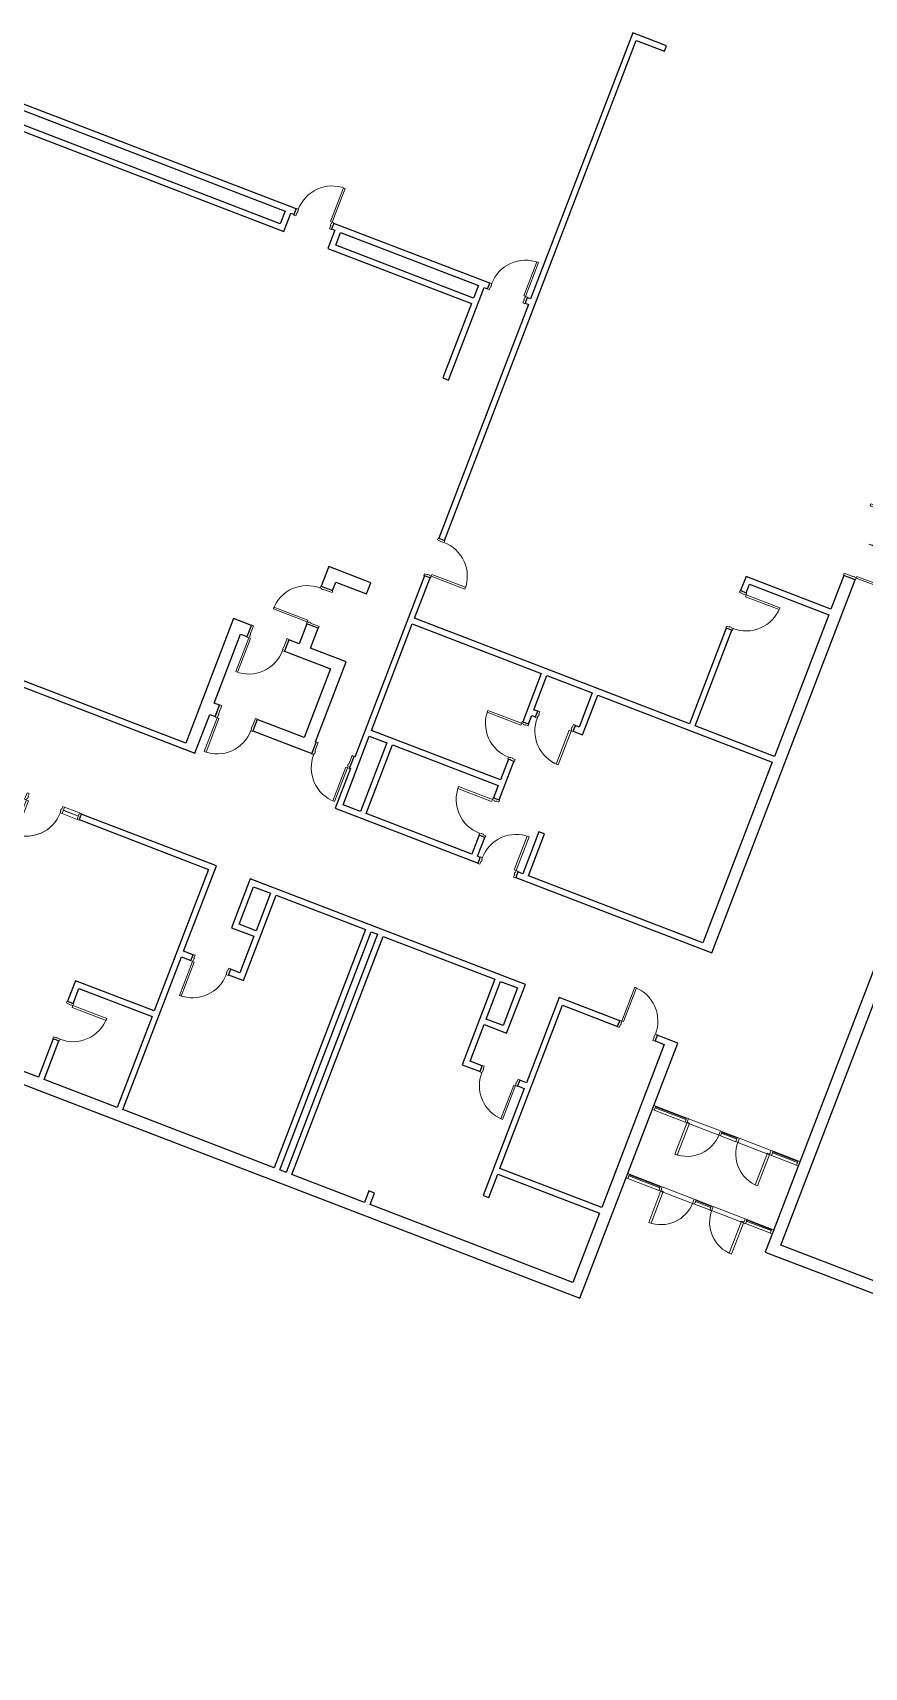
# Model space of a CAD drawing. Header units: inches. Extents: x -907 to 2508, y -1874 to 762.
# Drawn here: x 109 to 937, y -1874 to -247 of the extents above; entities that cross this region are included whole.
import ezdxf

# ---------------------------------------------------------------- set-up
doc = ezdxf.new("R2010")
doc.units = ezdxf.units.IN
doc.header["$MEASUREMENT"] = 0
for name, color, linetype, lineweight in [('A-DOOR', 31, 'Continuous', 9), ('A-DOOR-FRAM', 31, 'Continuous', 15), ('A-GLAZ-CURT', 52, 'Continuous', 9), ('A-GLAZ-CWMG', 51, 'Continuous', 9), ('A-WALL', 113, 'Continuous', 9)]:
    doc.layers.add(name, color=color, linetype=linetype, lineweight=lineweight)

# ---------------------------------------------------------------- blocks, each defined once
blk = doc.blocks.new('Door-Single-Sidelite_CE_ - WD Door-2_ HM Frame-Sidelite-5252144-LEVEL 1 Map Export')
at = {"layer": 'A-DOOR'}
for p, q in [((18, 39.5), (16, 39.5)), ((16, 39.5), (16, 3.5)), ((18, 3.5), (18, 39.5)), ((16, 3.5), (18, 3.5))]:
    blk.add_line(p, q, dxfattribs=at)
at = {"layer": 'A-DOOR', "lineweight": 15}
for p, q in [((-20, 0.125), (-36, 0.125)), ((-36, 0.125), (-36, -0.125)), ((-20, -0.125), (-20, 0.125)), ((-36, -0.125), (-20, -0.125))]:
    blk.add_line(p, q, dxfattribs=at)
at = {"layer": 'A-DOOR'}
for start, end in [(93.203874, 180.5), (90, 179.5)]:
    blk.add_arc((18, 3.5), 36, start, end, dxfattribs=at)
at = {"layer": 'A-DOOR-FRAM'}
for p, q in [((-36, 3.5), (-38, 3.5)), ((-38, 3.5), (-38, -3.5)), ((-36, -3.5), (-36, 3.5)), ((-18, 3.5), (-20, 3.5)), ((-20, 3.5), (-20, -3.5)), ((-18, 1.5), (-18, 3.5)), ((-17.5, 1.5), (-18, 1.5)), ((-17.5, -0.5), (-17.5, 1.5)), ((18, 1.5), (17.5, 1.5)), ((17.5, 1.5), (17.5, -0.5)), ((20, 3.5), (18, 3.5)), ((18, 3.5), (18, 1.5)), ((20, -3.5), (20, 3.5)), ((-38, -3.5), (-36, -3.5)), ((-20, -3.5), (-18, -3.5)), ((-18, -3.5), (-18, -0.5)), ((-18, -0.5), (-17.5, -0.5)), ((17.5, -0.5), (18, -0.5)), ((18, -0.5), (18, -3.5)), ((18, -3.5), (20, -3.5))]:
    blk.add_line(p, q, dxfattribs=at)
at = {"layer": 'A-DOOR-FRAM', "lineweight": 9}
for p, q in [((-36, 3.5), (-20, 3.5)), ((-20, -3.5), (-36, -3.5))]:
    blk.add_line(p, q, dxfattribs=at)
blk = doc.blocks.new('Door-Single_CE_ - HM Door-2_ HM Frame-5252126-LEVEL 1 Map Export')
at = {"layer": 'A-DOOR'}
for p, q in [((16.25, -39.5), (16.25, -3.5)), ((16.25, -3.5), (18, -3.5)), ((18, -3.5), (18, -39.5)), ((18, -39.5), (16.25, -39.5))]:
    blk.add_line(p, q, dxfattribs=at)
at = {"layer": 'A-DOOR', "lineweight": 15}
for p, q in [((16.25, -39.5), (16.25, -3.5)), ((18, -3.5), (16.25, -3.5)), ((18, -3.5), (18, -39.5)), ((18, -39.5), (16.25, -39.5))]:
    blk.add_line(p, q, dxfattribs=at)
at = {"layer": 'A-DOOR'}
blk.add_arc((18, -3.5), 36, 179.5, 270, dxfattribs=at)
blk.add_arc((18, -3.5), 36, 179.5, 270, dxfattribs=at)
blk.add_arc((18, -3.5), 36, 179.5, 270, dxfattribs=at)
blk.add_arc((18, -3.5), 36, 179.5, 270, dxfattribs=at)
at = {"layer": 'A-DOOR-FRAM'}
for p, q in [((-20, 3.5), (-18, 3.5)), ((-20, -3.5), (-20, 3.5)), ((-18, 3.5), (-18, 0.25)), ((-18, 0.25), (-17.5, 0.25)), ((-17.5, 0.25), (-17.5, -1.75)), ((17.5, 0.25), (18, 0.25)), ((17.5, -1.75), (17.5, 0.25)), ((18, 3.5), (20, 3.5)), ((18, 0.25), (18, 3.5)), ((20, 3.5), (20, -3.5)), ((-18, -3.5), (-20, -3.5)), ((-18, -1.75), (-18, -3.5)), ((-17.5, -1.75), (-18, -1.75)), ((18, -1.75), (17.5, -1.75)), ((18, -3.5), (18, -1.75)), ((20, -3.5), (18, -3.5))]:
    blk.add_line(p, q, dxfattribs=at)
blk = doc.blocks.new('System Panel - zGlazed-5162074-LEVEL 1 Map Export')
at = {"layer": 'A-GLAZ-CURT'}
for p, q in [((16.5, 1.5), (-16.5, 1.5)), ((-16.5, 1.5), (-16.5, 0.5)), ((-16.5, 0.5), (16.5, 0.5)), ((16.5, 0.5), (16.5, 1.5))]:
    blk.add_line(p, q, dxfattribs=at)
blk = doc.blocks.new('Rectangular Mullion - 4 1_2_ x 2_ Rectangular_CE_-5162072-LEVEL 1 Map Export')
at = {"layer": 'A-GLAZ-CWMG'}
for p, q in [((732, -1399.1), (701.2, -1387.2)), ((733.6, -1394.9), (702.8, -1383))]:
    blk.add_line(p, q, dxfattribs=at)
blk = doc.blocks.new('Rectangular Mullion - 4 1_2_ x 2_ Rectangular_CE_-5161800-LEVEL 1 Map Export')
at = {"layer": 'A-GLAZ-CWMG', "lineweight": 15}
for p, q in [((-2, 2.25), (0, 2.25)), ((-2, -2.25), (-2, 2.25)), ((0, 2.25), (0, -2.25)), ((0, -2.25), (-2, -2.25))]:
    blk.add_line(p, q, dxfattribs=at)
blk = doc.blocks.new('Rectangular Mullion - 4 1_2_ x 2_ Rectangular_CE_-5161801-LEVEL 1 Map Export')
at = {"layer": 'A-GLAZ-CWMG', "lineweight": 15}
for p, q in [((0, 2.25), (-2, 2.25)), ((-2, 2.25), (-2, -2.25)), ((0, -2.25), (0, 2.25)), ((-2, -2.25), (0, -2.25))]:
    blk.add_line(p, q, dxfattribs=at)
blk = doc.blocks.new('CW-Single_CE_ - Medium Style-5162126-LEVEL 1 Map Export')
at = {"layer": 'A-DOOR', "lineweight": 15}
for p, q in [((-17, -1.5), (-14.5, -1.5)), ((-17, -35.5), (-17, -1.5)), ((-14.5, -1.5), (-14.5, -35.5)), ((-14.5, -35.5), (-17, -35.5))]:
    blk.add_line(p, q, dxfattribs=at)
at = {"layer": 'A-DOOR'}
blk.add_arc((-17, -1.5), 34, 270, 0, dxfattribs=at)
blk = doc.blocks.new('Rectangular Mullion - 4 1_2_ x 2_ Rectangular_CE_-5161926-LEVEL 1 Map Export')
at = {"layer": 'A-GLAZ-CWMG'}
for p, q in [((767.2, -1407.8), (735.4, -1395.6)), ((765.6, -1412), (733.8, -1399.8))]:
    blk.add_line(p, q, dxfattribs=at)
blk = doc.blocks.new('Rectangular Mullion - 4 1_2_ x 2_ Rectangular_CE_-5161853-LEVEL 1 Map Export')
at = {"layer": 'A-GLAZ-CWMG', "lineweight": 15}
for p, q in [((-1, 2.25), (1, 2.25)), ((-1, -2.25), (-1, 2.25)), ((1, 2.25), (1, -2.25)), ((1, -2.25), (-1, -2.25))]:
    blk.add_line(p, q, dxfattribs=at)
blk = doc.blocks.new('System Panel - zGlazed-5162118-LEVEL 1 Map Export')
at = {"layer": 'A-GLAZ-CURT'}
for p, q in [((8.125, 1.5), (-8.125, 1.5)), ((-8.125, 1.5), (-8.125, 0.5)), ((-8.125, 0.5), (8.125, 0.5)), ((8.125, 0.5), (8.125, 1.5))]:
    blk.add_line(p, q, dxfattribs=at)
blk = doc.blocks.new('Rectangular Mullion - 4 1_2_ x 2_ Rectangular_CE_-5162116-LEVEL 1 Map Export')
at = {"layer": 'A-GLAZ-CWMG'}
for p, q in [((782.6, -1418.5), (767.4, -1412.7)), ((784.2, -1414.3), (769.1, -1408.5))]:
    blk.add_line(p, q, dxfattribs=at)
blk = doc.blocks.new('CW-Single_CE_ - Medium Style-5162120-LEVEL 1 Map Export')
at = {"layer": 'A-DOOR', "lineweight": 15}
for p, q in [((-17, 35.5), (-17, 1.5)), ((-14.5, 35.5), (-17, 35.5)), ((-14.5, 1.5), (-14.5, 35.5)), ((-17, 1.5), (-14.5, 1.5))]:
    blk.add_line(p, q, dxfattribs=at)
at = {"layer": 'A-DOOR'}
blk.add_arc((-17, 1.5), 34, 360, 90, dxfattribs=at)
blk = doc.blocks.new('System Panel - zGlazed-5255818-LEVEL 1 Map Export')
at = {"layer": 'A-GLAZ-CURT'}
for p, q in [((13.3, 1.5), (-13.3, 1.5)), ((-13.3, 1.5), (-13.3, 0.5)), ((-13.3, 0.5), (13.3, 0.5)), ((13.3, 0.5), (13.3, 1.5))]:
    blk.add_line(p, q, dxfattribs=at)
blk = doc.blocks.new('Rectangular Mullion - 4 1_2_ x 2_ Rectangular_CE_-5255817-LEVEL 1 Map Export')
at = {"layer": 'A-GLAZ-CWMG'}
for p, q in [((844.6, -1437.5), (819.7, -1427.9)), ((843, -1441.7), (818.1, -1432.1))]:
    blk.add_line(p, q, dxfattribs=at)
blk = doc.blocks.new('Door-Single_CE_ - HM Door-2_ HM Frame-5252123-LEVEL 1 Map Export')
at = {"layer": 'A-DOOR'}
for p, q in [((18, 39.5), (16.25, 39.5)), ((16.25, 39.5), (16.25, 3.5)), ((18, 3.5), (18, 39.5)), ((16.25, 3.5), (18, 3.5))]:
    blk.add_line(p, q, dxfattribs=at)
at = {"layer": 'A-DOOR', "lineweight": 15}
for p, q in [((18, 39.5), (16.25, 39.5)), ((16.25, 39.5), (16.25, 3.5)), ((18, 3.5), (18, 39.5)), ((18, 3.5), (16.25, 3.5))]:
    blk.add_line(p, q, dxfattribs=at)
at = {"layer": 'A-DOOR'}
blk.add_arc((18, 3.5), 36, 90, 180.5, dxfattribs=at)
blk.add_arc((18, 3.5), 36, 90, 180.5, dxfattribs=at)
blk.add_arc((18, 3.5), 36, 90, 180.5, dxfattribs=at)
blk.add_arc((18, 3.5), 36, 90, 180.5, dxfattribs=at)
at = {"layer": 'A-DOOR-FRAM'}
for p, q in [((-18, 3.5), (-20, 3.5)), ((-20, 3.5), (-20, -3.5)), ((-18, 1.75), (-18, 3.5)), ((-17.5, 1.75), (-18, 1.75)), ((-17.5, -0.25), (-17.5, 1.75)), ((18, 1.75), (17.5, 1.75)), ((17.5, 1.75), (17.5, -0.25)), ((20, 3.5), (18, 3.5)), ((18, 3.5), (18, 1.75)), ((20, -3.5), (20, 3.5)), ((-20, -3.5), (-18, -3.5)), ((-18, -3.5), (-18, -0.25)), ((-18, -0.25), (-17.5, -0.25)), ((17.5, -0.25), (18, -0.25)), ((18, -0.25), (18, -3.5)), ((18, -3.5), (20, -3.5))]:
    blk.add_line(p, q, dxfattribs=at)
blk = doc.blocks.new('Door-Single_CE_ - HM Door-2_ HM Frame-5252122-LEVEL 1 Map Export')
at = {"layer": 'A-DOOR'}
for p, q in [((16.25, -42.5), (16.25, -6.5)), ((16.25, -6.5), (18, -6.5)), ((18, -6.5), (18, -42.5)), ((18, -42.5), (16.25, -42.5))]:
    blk.add_line(p, q, dxfattribs=at)
at = {"layer": 'A-DOOR', "lineweight": 15}
for p, q in [((16.25, -42.5), (16.25, -6.5)), ((18, -6.5), (16.25, -6.5)), ((18, -6.5), (18, -42.5)), ((18, -42.5), (16.25, -42.5))]:
    blk.add_line(p, q, dxfattribs=at)
at = {"layer": 'A-DOOR'}
blk.add_arc((18, -6.5), 36, 179.5, 270, dxfattribs=at)
blk.add_arc((18, -6.5), 36, 179.5, 270, dxfattribs=at)
blk.add_arc((18, -6.5), 36, 179.5, 270, dxfattribs=at)
blk.add_arc((18, -6.5), 36, 179.5, 270, dxfattribs=at)
at = {"layer": 'A-DOOR-FRAM'}
for p, q in [((-20, 6.5), (-18, 6.5)), ((-20, -6.5), (-20, 6.5)), ((-18, 6.5), (-18, -2.75)), ((18, 6.5), (20, 6.5)), ((18, -2.75), (18, 6.5)), ((20, 6.5), (20, -6.5)), ((-18, -6.5), (-20, -6.5)), ((-18, -2.75), (-17.5, -2.75)), ((-18, -4.75), (-18, -6.5)), ((-17.5, -4.75), (-18, -4.75)), ((-17.5, -2.75), (-17.5, -4.75)), ((17.5, -2.75), (18, -2.75)), ((17.5, -4.75), (17.5, -2.75)), ((18, -4.75), (17.5, -4.75)), ((18, -6.5), (18, -4.75)), ((20, -6.5), (18, -6.5))]:
    blk.add_line(p, q, dxfattribs=at)
blk = doc.blocks.new('Door-Single_CE_ - HM Door-2_ HM Frame-5252121-LEVEL 1 Map Export')
at = {"layer": 'A-DOOR'}
for p, q in [((18, 42.5), (16.25, 42.5)), ((16.25, 42.5), (16.25, 6.5)), ((18, 6.5), (18, 42.5)), ((16.25, 6.5), (18, 6.5))]:
    blk.add_line(p, q, dxfattribs=at)
at = {"layer": 'A-DOOR', "lineweight": 15}
for p, q in [((18, 42.5), (16.25, 42.5)), ((16.25, 42.5), (16.25, 6.5)), ((18, 6.5), (18, 42.5)), ((18, 6.5), (16.25, 6.5))]:
    blk.add_line(p, q, dxfattribs=at)
at = {"layer": 'A-DOOR'}
blk.add_arc((18, 6.5), 36, 90, 180.5, dxfattribs=at)
blk.add_arc((18, 6.5), 36, 90, 180.5, dxfattribs=at)
blk.add_arc((18, 6.5), 36, 90, 180.5, dxfattribs=at)
blk.add_arc((18, 6.5), 36, 90, 180.5, dxfattribs=at)
at = {"layer": 'A-DOOR-FRAM'}
for p, q in [((-18, 6.5), (-20, 6.5)), ((-20, 6.5), (-20, -6.5)), ((-18, 4.75), (-18, 6.5)), ((-17.5, 4.75), (-18, 4.75)), ((-18, -6.5), (-18, 2.75)), ((-18, 2.75), (-17.5, 2.75)), ((-17.5, 2.75), (-17.5, 4.75)), ((18, 4.75), (17.5, 4.75)), ((17.5, 4.75), (17.5, 2.75)), ((17.5, 2.75), (18, 2.75)), ((20, 6.5), (18, 6.5)), ((18, 6.5), (18, 4.75)), ((18, 2.75), (18, -6.5)), ((20, -6.5), (20, 6.5)), ((-20, -6.5), (-18, -6.5)), ((18, -6.5), (20, -6.5))]:
    blk.add_line(p, q, dxfattribs=at)
blk = doc.blocks.new('Door-Single_CE_ - WD Door-2_ WD Frame-5252169-LEVEL 1 Map Export')
at = {"layer": 'A-DOOR'}
for p, q in [((18, 42.5), (16, 42.5)), ((16, 42.5), (16, 6.5)), ((18, 6.5), (18, 42.5)), ((16, 6.5), (18, 6.5))]:
    blk.add_line(p, q, dxfattribs=at)
at = {"layer": 'A-DOOR', "lineweight": 15}
for p, q in [((18, 42.5), (16, 42.5)), ((16, 42.5), (16, 6.5)), ((18, 6.5), (18, 42.5)), ((18, 6.5), (16, 6.5))]:
    blk.add_line(p, q, dxfattribs=at)
at = {"layer": 'A-DOOR'}
blk.add_arc((18, 6.5), 36, 90, 180.5, dxfattribs=at)
blk.add_arc((18, 6.5), 36, 90, 180.5, dxfattribs=at)
blk.add_arc((18, 6.5), 36, 90, 180.5, dxfattribs=at)
blk.add_arc((18, 6.5), 36, 90, 180.5, dxfattribs=at)
at = {"layer": 'A-DOOR-FRAM'}
for p, q in [((-18, 6.5), (-20, 6.5)), ((-20, 6.5), (-20, -6.5)), ((-18, 4.5), (-18, 6.5)), ((-17.5, 4.5), (-18, 4.5)), ((-18, -6.5), (-18, 2.5)), ((-18, 2.5), (-17.5, 2.5)), ((-17.5, 2.5), (-17.5, 4.5)), ((18, 4.5), (17.5, 4.5)), ((17.5, 4.5), (17.5, 2.5)), ((17.5, 2.5), (18, 2.5)), ((20, 6.5), (18, 6.5)), ((18, 6.5), (18, 4.5)), ((18, 2.5), (18, -6.5)), ((20, -6.5), (20, 6.5)), ((-20, -6.5), (-18, -6.5)), ((18, -6.5), (20, -6.5))]:
    blk.add_line(p, q, dxfattribs=at)
blk = doc.blocks.new('Door-Single_CE_ - WD Door-2_ WD Frame-5252168-LEVEL 1 Map Export')
at = {"layer": 'A-DOOR'}
for p, q in [((18, 39.5), (16, 39.5)), ((16, 39.5), (16, 3.5)), ((18, 3.5), (18, 39.5)), ((16, 3.5), (18, 3.5))]:
    blk.add_line(p, q, dxfattribs=at)
at = {"layer": 'A-DOOR', "lineweight": 15}
for p, q in [((18, 39.5), (16, 39.5)), ((16, 39.5), (16, 3.5)), ((18, 3.5), (18, 39.5)), ((18, 3.5), (16, 3.5))]:
    blk.add_line(p, q, dxfattribs=at)
at = {"layer": 'A-DOOR'}
blk.add_arc((18, 3.5), 36, 90, 180.5, dxfattribs=at)
blk.add_arc((18, 3.5), 36, 90, 180.5, dxfattribs=at)
blk.add_arc((18, 3.5), 36, 90, 180.5, dxfattribs=at)
blk.add_arc((18, 3.5), 36, 90, 180.5, dxfattribs=at)
at = {"layer": 'A-DOOR-FRAM'}
for p, q in [((-18, 3.5), (-20, 3.5)), ((-20, 3.5), (-20, -3.5)), ((-18, 1.5), (-18, 3.5)), ((-17.5, 1.5), (-18, 1.5)), ((-17.5, -0.5), (-17.5, 1.5)), ((18, 1.5), (17.5, 1.5)), ((17.5, 1.5), (17.5, -0.5)), ((20, 3.5), (18, 3.5)), ((18, 3.5), (18, 1.5)), ((20, -3.5), (20, 3.5)), ((-20, -3.5), (-18, -3.5)), ((-18, -3.5), (-18, -0.5)), ((-18, -0.5), (-17.5, -0.5)), ((17.5, -0.5), (18, -0.5)), ((18, -0.5), (18, -3.5)), ((18, -3.5), (20, -3.5))]:
    blk.add_line(p, q, dxfattribs=at)
blk = doc.blocks.new('Door-Single_CE_ - WD Door-2_ WD Frame-5252166-LEVEL 1 Map Export')
at = {"layer": 'A-DOOR'}
for p, q in [((16, -39.5), (16, -3.5)), ((16, -3.5), (18, -3.5)), ((18, -3.5), (18, -39.5)), ((18, -39.5), (16, -39.5))]:
    blk.add_line(p, q, dxfattribs=at)
at = {"layer": 'A-DOOR', "lineweight": 15}
for p, q in [((16, -39.5), (16, -3.5)), ((18, -3.5), (16, -3.5)), ((18, -3.5), (18, -39.5)), ((18, -39.5), (16, -39.5))]:
    blk.add_line(p, q, dxfattribs=at)
at = {"layer": 'A-DOOR'}
blk.add_arc((18, -3.5), 36, 179.5, 270, dxfattribs=at)
blk.add_arc((18, -3.5), 36, 179.5, 270, dxfattribs=at)
blk.add_arc((18, -3.5), 36, 179.5, 270, dxfattribs=at)
blk.add_arc((18, -3.5), 36, 179.5, 270, dxfattribs=at)
at = {"layer": 'A-DOOR-FRAM'}
for p, q in [((-20, 3.5), (-18, 3.5)), ((-20, -3.5), (-20, 3.5)), ((-18, 3.5), (-18, 0.5)), ((-18, 0.5), (-17.5, 0.5)), ((-17.5, 0.5), (-17.5, -1.5)), ((17.5, 0.5), (18, 0.5)), ((17.5, -1.5), (17.5, 0.5)), ((18, 3.5), (20, 3.5)), ((18, 0.5), (18, 3.5)), ((20, 3.5), (20, -3.5)), ((-18, -3.5), (-20, -3.5)), ((-18, -1.5), (-18, -3.5)), ((-17.5, -1.5), (-18, -1.5)), ((18, -1.5), (17.5, -1.5)), ((18, -3.5), (18, -1.5)), ((20, -3.5), (18, -3.5))]:
    blk.add_line(p, q, dxfattribs=at)
blk = doc.blocks.new('Door-Single_CE_ - WD Door-2_ HM Frame-5252156-LEVEL 1 Map Export')
at = {"layer": 'A-DOOR'}
for p, q in [((16, -39.5), (16, -3.5)), ((16, -3.5), (18, -3.5)), ((18, -3.5), (18, -39.5)), ((18, -39.5), (16, -39.5))]:
    blk.add_line(p, q, dxfattribs=at)
at = {"layer": 'A-DOOR', "lineweight": 15}
for p, q in [((16, -39.5), (16, -3.5)), ((18, -3.5), (16, -3.5)), ((18, -3.5), (18, -39.5)), ((18, -39.5), (16, -39.5))]:
    blk.add_line(p, q, dxfattribs=at)
at = {"layer": 'A-DOOR'}
blk.add_arc((18, -3.5), 36, 179.5, 270, dxfattribs=at)
blk.add_arc((18, -3.5), 36, 179.5, 270, dxfattribs=at)
blk.add_arc((18, -3.5), 36, 179.5, 270, dxfattribs=at)
blk.add_arc((18, -3.5), 36, 179.5, 270, dxfattribs=at)
at = {"layer": 'A-DOOR-FRAM'}
for p, q in [((-20, 3.5), (-18, 3.5)), ((-20, -3.5), (-20, 3.5)), ((-18, 3.5), (-18, 0.5)), ((-18, 0.5), (-17.5, 0.5)), ((-17.5, 0.5), (-17.5, -1.5)), ((17.5, 0.5), (18, 0.5)), ((17.5, -1.5), (17.5, 0.5)), ((18, 3.5), (20, 3.5)), ((18, 0.5), (18, 3.5)), ((20, 3.5), (20, -3.5)), ((-18, -3.5), (-20, -3.5)), ((-18, -1.5), (-18, -3.5)), ((-17.5, -1.5), (-18, -1.5)), ((18, -1.5), (17.5, -1.5)), ((18, -3.5), (18, -1.5)), ((20, -3.5), (18, -3.5))]:
    blk.add_line(p, q, dxfattribs=at)
blk = doc.blocks.new('Door-Single_CE_ - WD Door-2_ HM Frame-5252155-LEVEL 1 Map Export')
at = {"layer": 'A-DOOR'}
for p, q in [((18, 39.5), (16, 39.5)), ((16, 39.5), (16, 3.5)), ((18, 3.5), (18, 39.5)), ((16, 3.5), (18, 3.5))]:
    blk.add_line(p, q, dxfattribs=at)
at = {"layer": 'A-DOOR', "lineweight": 15}
for p, q in [((18, 39.5), (16, 39.5)), ((16, 39.5), (16, 3.5)), ((18, 3.5), (18, 39.5)), ((18, 3.5), (16, 3.5))]:
    blk.add_line(p, q, dxfattribs=at)
at = {"layer": 'A-DOOR'}
blk.add_arc((18, 3.5), 36, 90, 180.5, dxfattribs=at)
blk.add_arc((18, 3.5), 36, 90, 180.5, dxfattribs=at)
blk.add_arc((18, 3.5), 36, 90, 180.5, dxfattribs=at)
blk.add_arc((18, 3.5), 36, 90, 180.5, dxfattribs=at)
at = {"layer": 'A-DOOR-FRAM'}
for p, q in [((-18, 3.5), (-20, 3.5)), ((-20, 3.5), (-20, -3.5)), ((-18, 1.5), (-18, 3.5)), ((-17.5, 1.5), (-18, 1.5)), ((-17.5, -0.5), (-17.5, 1.5)), ((18, 1.5), (17.5, 1.5)), ((17.5, 1.5), (17.5, -0.5)), ((20, 3.5), (18, 3.5)), ((18, 3.5), (18, 1.5)), ((20, -3.5), (20, 3.5)), ((-20, -3.5), (-18, -3.5)), ((-18, -3.5), (-18, -0.5)), ((-18, -0.5), (-17.5, -0.5)), ((17.5, -0.5), (18, -0.5)), ((18, -0.5), (18, -3.5)), ((18, -3.5), (20, -3.5))]:
    blk.add_line(p, q, dxfattribs=at)
blk = doc.blocks.new('Door-Double_CE_ - WD Door-2_ HM Frame-5214421-LEVEL 1 Map Export')
at = {"layer": 'A-DOOR'}
for p, q in [((-34.25, 42.5), (-36, 42.5)), ((-36, 42.5), (-36, 6.5)), ((-34.25, 6.5), (-34.25, 42.5)), ((36, 42.5), (34.25, 42.5)), ((34.25, 42.5), (34.25, 6.5)), ((36, 6.5), (36, 42.5)), ((-36, 6.5), (-34.25, 6.5)), ((34.25, 6.5), (36, 6.5))]:
    blk.add_line(p, q, dxfattribs=at)
for centre, start, end in [((-36, 6.5), 359.5, 87.19661), ((36, 6.5), 92.78996, 180.5)]:
    blk.add_arc(centre, 36, start, end, dxfattribs=at)
at = {"layer": 'A-DOOR-FRAM'}
for p, q in [((-36, 6.5), (-38, 6.5)), ((-38, 6.5), (-38, -6.5)), ((-36, 4.75), (-36, 6.5)), ((-35.5, 4.75), (-36, 4.75)), ((-36, -6.5), (-36, 2.75)), ((-36, 2.75), (-35.5, 2.75)), ((-35.5, 2.75), (-35.5, 4.75)), ((36, 4.75), (35.5, 4.75)), ((35.5, 4.75), (35.5, 2.75)), ((35.5, 2.75), (36, 2.75)), ((38, 6.5), (36, 6.5)), ((36, 6.5), (36, 4.75)), ((36, 2.75), (36, -6.5)), ((38, -6.5), (38, 6.5)), ((-38, -6.5), (-36, -6.5)), ((36, -6.5), (38, -6.5))]:
    blk.add_line(p, q, dxfattribs=at)

msp = doc.modelspace()

# ---------------------------------------------------------------- linework, layer by layer
at = {"layer": 'A-WALL', "lineweight": 25}
for p, q in [((371.1, -422.3), (-55.8, -258.4)), ((518.5, -752.2), (709.5, -254.7)), ((706, -247), (604.3, -511.8)), ((739.6, -259.9), (706, -247)), ((709.5, -254.7), (737.5, -265.5)), ((737.5, -265.5), (739.6, -259.9)), ((-8.6, -283), (360, -424.5)), ((-15.6, -301.2), (358.6, -444.8)), ((355.2, -437.1), (-13.4, -295.6)), ((369, -427.9), (371.1, -422.3)), ((360, -424.5), (355.2, -437.1)), ((358.6, -444.8), (365.6, -426.6)), ((365.6, -426.6), (369, -427.9)), ((408.4, -436.7), (406.3, -442.3)), ((563.6, -496.2), (408.4, -436.7)), ((409.6, -443.5), (402.6, -461.7)), ((406.3, -442.3), (409.6, -443.5)), ((410.4, -458.3), (415.2, -445.7)), ((415.2, -445.7), (552.5, -498.4)), ((402.6, -461.7), (545.5, -516.6)), ((547.6, -511), (410.4, -458.3)), ((522.7, -592.7), (558.1, -500.5)), ((552.5, -498.4), (547.6, -511)), ((558.1, -500.5), (561.5, -501.8)), ((561.5, -501.8), (563.6, -496.2)), ((602.2, -517.4), (512.9, -750)), ((545.5, -516.6), (517.1, -590.5)), ((601, -510.5), (598.8, -516.1)), ((598.8, -516.1), (602.2, -517.4)), ((604.3, -511.8), (601, -510.5)), ((517.1, -590.5), (522.7, -592.7)), ((512.9, -750), (518.5, -752.2)), ((403.5, -778.3), (396, -797.9)), ((445.3, -794.3), (403.5, -778.3)), ((407.2, -802.2), (410.4, -793.8)), ((410.4, -793.8), (441, -805.5)), ((498.6, -787.4), (429.3, -967.9)), ((441, -805.5), (445.3, -794.3)), ((488.8, -829.6), (504.2, -789.5)), ((504.2, -789.5), (498.6, -787.4)), ((784.9, -1162.6), (927.4, -791.3)), ((818.8, -788.2), (813.4, -802.2)), ((903.3, -820.6), (818.8, -788.2)), ((819, -804.3), (822.3, -795.9)), ((822.3, -795.9), (901.1, -826.2)), ((916.2, -787), (903.3, -820.6)), ((927.4, -791.3), (916.2, -787)), ((396, -797.9), (407.2, -802.2)), ((813.4, -802.2), (819, -804.3)), ((901.1, -826.2), (847, -967.2)), ((-62.1, -836.4), (270.1, -963.9)), ((261.1, -954), (-60, -830.8)), ((308.7, -830), (261.1, -954)), ((289.2, -914.1), (315.6, -845.5)), ((326.4, -836.8), (308.7, -830)), ((315.6, -845.5), (322.1, -848)), ((322.1, -848), (326.4, -836.8)), ((381.6, -835.3), (374, -855.1)), ((392.8, -839.6), (381.6, -835.3)), ((385.2, -859.4), (392.8, -839.6)), ((445.9, -941.3), (486.6, -835.2)), ((486.6, -835.2), (615, -884.5)), ((762.5, -934.7), (488.8, -829.6)), ((799.1, -839.5), (762.5, -934.7)), ((768.1, -936.9), (804.7, -841.7)), ((804.7, -841.7), (799.1, -839.5)), ((363.8, -851.2), (359.5, -862.4)), ((374, -855.1), (363.8, -851.2)), ((420.7, -873), (385.2, -859.4)), ((359.5, -862.4), (405.2, -879.9)), ((390.1, -952.8), (420.7, -873)), ((405.2, -879.9), (378.9, -948.5)), ((615, -884.5), (596.5, -932.6)), ((607.5, -920.7), (620.6, -886.7)), ((620.6, -886.7), (665.6, -904)), ((665.6, -904), (652.6, -938)), ((656, -945.8), (671.2, -906.1)), ((671.2, -906.1), (844.9, -972.8)), ((270.1, -963.9), (284.9, -925.3)), ((284.9, -925.3), (290.5, -927.5)), ((294.8, -916.3), (289.2, -914.1)), ((290.5, -927.5), (294.8, -916.3)), ((602.1, -934.7), (605.4, -926.3)), ((605.4, -926.3), (609.2, -927.8)), ((611.4, -922.2), (607.5, -920.7)), ((609.2, -927.8), (611.4, -922.2)), ((332.2, -930.6), (327.9, -941.8)), ((327.9, -941.8), (386.7, -964.4)), ((378.9, -948.5), (332.2, -930.6)), ((574.3, -990.6), (445.9, -941.3)), ((596.5, -932.6), (602.1, -934.7)), ((648.7, -936.5), (646.6, -942.1)), ((646.6, -942.1), (656, -945.8)), ((652.6, -938), (648.7, -936.5)), ((847, -967.2), (768.1, -936.9)), ((-775.9, -957.5), (653.4, -1506.2)), ((386.7, -964.4), (391, -953.2)), ((391, -953.2), (390.1, -952.8)), ((417.6, -1015.2), (443.7, -946.9)), ((461.3, -953.7), (435.1, -1021.9)), ((440.7, -1024), (466.9, -955.8)), ((443.7, -946.9), (461.3, -953.7)), ((466.9, -955.8), (572.1, -996.2)), ((428.3, -967.5), (424, -978.7)), ((429.3, -967.9), (428.3, -967.5)), ((573.1, -1010.5), (587.8, -972.1)), ((582.2, -969.9), (574.3, -990.6)), ((587.8, -972.1), (582.2, -969.9)), ((844.9, -972.8), (775.8, -1152.7)), ((425, -979.1), (409.8, -1018.6)), ((424, -978.7), (425, -979.1)), ((572.1, -996.2), (567.5, -1008.3)), ((567.5, -1008.3), (573.1, -1010.5)), ((157.1, -1024.5), (155, -1030.1)), ((291.6, -1076.1), (157.1, -1024.5)), ((409.8, -1018.6), (552.2, -1073.3)), ((435.1, -1021.9), (417.6, -1015.2)), ((545.9, -1064.4), (440.7, -1024)), ((155, -1030.1), (283.8, -1079.6)), ((553.1, -1045.7), (545.9, -1064.4)), ((551.5, -1066.6), (558.7, -1047.8)), ((558.7, -1047.8), (553.1, -1045.7)), ((612.6, -1042.1), (596.6, -1083.9)), ((602.2, -1086), (618.2, -1044.3)), ((618.2, -1044.3), (612.6, -1042.1)), ((554.3, -1067.7), (551.5, -1066.6)), ((552.2, -1073.3), (554.3, -1067.7)), ((283.8, -1079.6), (229.7, -1220.5)), ((259, -1161.1), (291.6, -1076.1)), ((325.2, -1089), (306.5, -1137.6)), ((599.1, -1194.1), (325.2, -1089)), ((591.7, -1082), (589.5, -1087.6)), ((589.5, -1087.6), (784.9, -1162.6)), ((596.6, -1083.9), (591.7, -1082)), ((775.8, -1152.7), (602.2, -1086)), ((980.6, -1088.6), (837.9, -1460.4)), ((314.3, -1134.1), (328.6, -1096.8)), ((318.4, -1190.3), (351, -1105.4)), ((328.6, -1096.8), (345.4, -1103.2)), ((345.4, -1103.2), (331.1, -1140.6)), ((351, -1105.4), (440, -1139.5)), ((853.4, -1453.5), (987.5, -1104.1)), ((306.5, -1137.6), (329, -1146.2)), ((331.1, -1140.6), (314.3, -1134.1)), ((329, -1146.2), (315, -1182.6)), ((440, -1139.5), (349, -1376.5)), ((354.6, -1378.6), (445.6, -1141.6)), ((452.1, -1144.2), (361.1, -1381.1)), ((366.7, -1383.3), (457.7, -1146.3)), ((445.6, -1141.6), (452.1, -1144.2)), ((457.7, -1146.3), (568.9, -1189)), ((198.5, -1318.7), (256.8, -1166.7)), ((256.8, -1166.7), (266.1, -1170.2)), ((268.3, -1164.6), (259, -1161.1)), ((266.1, -1170.2), (268.3, -1164.6)), ((305.6, -1179), (303.5, -1184.6)), ((303.5, -1184.6), (318.4, -1190.3)), ((315, -1182.6), (305.6, -1179)), ((151.3, -1190.4), (143.5, -1210.8)), ((149.1, -1213), (154.7, -1198.2)), ((229.7, -1220.5), (151.3, -1190.4)), ((154.7, -1198.2), (227.6, -1226.1)), ((568.9, -1189), (536.3, -1274)), ((560.2, -1228.5), (574.5, -1191.1)), ((574.5, -1191.1), (591.3, -1197.6)), ((591.3, -1197.6), (577, -1234.9)), ((580.4, -1242.7), (599.1, -1194.1)), ((143.5, -1210.8), (149.1, -1213)), ((573.8, -1377.2), (636.1, -1214.8)), ((632.7, -1207), (600.1, -1292)), ((693, -1230.2), (632.7, -1207)), ((636.1, -1214.8), (690.9, -1235.8)), ((114.4, -1286.4), (-36.6, -1228.5)), ((227.6, -1226.1), (192.9, -1316.5)), ((544.1, -1270.5), (558, -1234.1)), ((558, -1234.1), (580.4, -1242.7)), ((577, -1234.9), (560.2, -1228.5)), ((690.9, -1235.8), (693, -1230.2)), ((129.1, -1248.2), (114.4, -1286.4)), ((120, -1288.6), (134.7, -1250.3)), ((134.7, -1250.3), (129.1, -1248.2)), ((653.4, -1506.2), (750.8, -1252.4)), ((730.4, -1244.5), (728.2, -1250.1)), ((728.2, -1250.1), (737.4, -1253.7)), ((750.8, -1252.4), (730.4, -1244.5)), ((737.4, -1253.7), (675.1, -1416.1)), ((536.3, -1274), (554, -1280.8)), ((556.2, -1275.2), (544.1, -1270.5)), ((554, -1280.8), (556.2, -1275.2)), ((192.9, -1316.5), (120, -1288.6)), ((597.9, -1297.6), (557.1, -1404)), ((593.5, -1289.5), (591.4, -1295.1)), ((591.4, -1295.1), (597.9, -1297.6)), ((600.1, -1292), (593.5, -1289.5)), ((349, -1376.5), (198.5, -1318.7)), ((361.1, -1381.1), (354.6, -1378.6)), ((675.1, -1416.1), (573.8, -1377.2)), ((439, -1411), (366.7, -1383.3)), ((562.7, -1406.2), (571.6, -1382.8)), ((571.6, -1382.8), (672.9, -1421.7)), ((443.4, -1399.6), (439, -1411)), ((449, -1401.7), (443.4, -1399.6)), ((444.6, -1413.2), (449, -1401.7)), ((646.5, -1490.7), (444.6, -1413.2)), ((557.1, -1404), (562.7, -1406.2)), ((672.9, -1421.7), (646.5, -1490.7)), ((837.9, -1460.4), (1914.4, -1873.6)), ((1733.7, -1791.4), (853.4, -1453.5))]:
    msp.add_line(p, q, dxfattribs=at)

# ---------------------------------------------------------------- block references
at = {"layer": 'A-DOOR'}
for name, p, rotation in [('Door-Single_CE_ - HM Door-2_ HM Frame-5252123-LEVEL 1 Map Export', (388.7, -432.3), 338.9999999999993), ('Door-Single_CE_ - HM Door-2_ HM Frame-5252123-LEVEL 1 Map Export', (581.2, -506.2), 338.9999999999993), ('Door-Double_CE_ - WD Door-2_ HM Frame-5214421-LEVEL 1 Map Export', (935.4, -753.7), 248.9999999999994), ('Door-Single_CE_ - WD Door-2_ HM Frame-5252155-LEVEL 1 Map Export', (508.5, -769.8), 248.9999999999994), ('Door-Single_CE_ - HM Door-2_ HM Frame-5252122-LEVEL 1 Map Export', (394.4, -818.7), 248.9999999999994), ('Door-Single_CE_ - WD Door-2_ HM Frame-5252156-LEVEL 1 Map Export', (809.1, -821.9), 68.99999999999936), ('Door-Single_CE_ - HM Door-2_ HM Frame-5252121-LEVEL 1 Map Export', (342.9, -849.6), 158.999999999999), ('Door-Single_CE_ - WD Door-2_ WD Frame-5252169-LEVEL 1 Map Export', (311.4, -929.1), 158.9999999999992), ('Door-Single_CE_ - WD Door-2_ WD Frame-5252168-LEVEL 1 Map Export', (592.2, -952.3), 68.99999999999945), ('Door-Single_CE_ - WD Door-2_ WD Frame-5252166-LEVEL 1 Map Export', (629, -932.2), 338.9999999999995), ('Door-Single_CE_ - HM Door-2_ HM Frame-5252122-LEVEL 1 Map Export', (407.5, -966), 338.9999999999993), ('Door-Single-Sidelite_CE_ - WD Door-2_ HM Frame-Sidelite-5252144-LEVEL 1 Map Export', (120.6, -1013.7), 158.9999999999992), ('Door-Single_CE_ - WD Door-2_ WD Frame-5252168-LEVEL 1 Map Export', (563.1, -1028.1), 68.99999999999945), ('Door-Single_CE_ - WD Door-2_ WD Frame-5252168-LEVEL 1 Map Export', (571.9, -1077.6), 338.9999999999993), ('Door-Single_CE_ - HM Door-2_ HM Frame-5252123-LEVEL 1 Map Export', (285.9, -1174.6), 158.9999999999993), ('Door-Single_CE_ - HM Door-2_ HM Frame-5252126-LEVEL 1 Map Export', (710.6, -1240.2), 158.9999999999992), ('Door-Single_CE_ - WD Door-2_ HM Frame-5252156-LEVEL 1 Map Export', (139.1, -1230.6), 68.99999999999923), ('Door-Single_CE_ - HM Door-2_ HM Frame-5252126-LEVEL 1 Map Export', (573.8, -1285.1), 338.9999999999993)]:
    msp.add_blockref(name, p, dxfattribs=dict(at, rotation=rotation))
at = {"layer": 'A-DOOR', "lineweight": 15}
for name, p, rotation in [('CW-Single_CE_ - Medium Style-5162126-LEVEL 1 Map Export', (776.6, -1335.9), 338.9999999999993), ('CW-Single_CE_ - Medium Style-5162120-LEVEL 1 Map Export', (827.2, -1355.3), 158.9999999999993), ('CW-Single_CE_ - Medium Style-5162126-LEVEL 1 Map Export', (750.5, -1403.8), 338.9999999999993), ('CW-Single_CE_ - Medium Style-5162120-LEVEL 1 Map Export', (801.2, -1423.2), 158.9999999999993)]:
    msp.add_blockref(name, p, dxfattribs=dict(at, rotation=rotation))
at = {"layer": 'A-GLAZ-CURT', "rotation": 338.9999999999993}
for name, p in [('System Panel - zGlazed-5162074-LEVEL 1 Map Export', (743.4, -1323.1)), ('System Panel - zGlazed-5162118-LEVEL 1 Map Export', (801.9, -1345.6)), ('System Panel - zGlazed-5255818-LEVEL 1 Map Export', (857.4, -1366.9)), ('System Panel - zGlazed-5162074-LEVEL 1 Map Export', (717.4, -1391)), ('System Panel - zGlazed-5162118-LEVEL 1 Map Export', (775.8, -1413.5)), ('System Panel - zGlazed-5255818-LEVEL 1 Map Export', (831.3, -1434.8))]:
    msp.add_blockref(name, p, dxfattribs=at)
at = {"layer": 'A-GLAZ-CWMG', "rotation": 158.9999999999993}
for p in [(726.2, -1316.5), (700.1, -1384.4)]:
    msp.add_blockref('Rectangular Mullion - 4 1_2_ x 2_ Rectangular_CE_-5161801-LEVEL 1 Map Export', p, dxfattribs=at)
at = {"layer": 'A-GLAZ-CWMG'}
for name, p in [('Rectangular Mullion - 4 1_2_ x 2_ Rectangular_CE_-5162072-LEVEL 1 Map Export', (26.1, 67.9)), ('Rectangular Mullion - 4 1_2_ x 2_ Rectangular_CE_-5161926-LEVEL 1 Map Export', (26.1, 67.9)), ('Rectangular Mullion - 4 1_2_ x 2_ Rectangular_CE_-5162116-LEVEL 1 Map Export', (26.1, 67.9)), ('Rectangular Mullion - 4 1_2_ x 2_ Rectangular_CE_-5161926-LEVEL 1 Map Export', (76.7, 48.5)), ('Rectangular Mullion - 4 1_2_ x 2_ Rectangular_CE_-5255817-LEVEL 1 Map Export', (26.1, 67.9)), ('Rectangular Mullion - 4 1_2_ x 2_ Rectangular_CE_-5162072-LEVEL 1 Map Export', (0, 0)), ('Rectangular Mullion - 4 1_2_ x 2_ Rectangular_CE_-5161926-LEVEL 1 Map Export', (0, 0)), ('Rectangular Mullion - 4 1_2_ x 2_ Rectangular_CE_-5162116-LEVEL 1 Map Export', (0, 0)), ('Rectangular Mullion - 4 1_2_ x 2_ Rectangular_CE_-5161926-LEVEL 1 Map Export', (50.6, -19.4)), ('Rectangular Mullion - 4 1_2_ x 2_ Rectangular_CE_-5255817-LEVEL 1 Map Export', (0, 0))]:
    msp.add_blockref(name, p, dxfattribs=at)
at = {"layer": 'A-GLAZ-CWMG', "extrusion": (0, 0, -1), "rotation": 201.0000000000007}
for name, p in [('Rectangular Mullion - 4 1_2_ x 2_ Rectangular_CE_-5161853-LEVEL 1 Map Export', (-759.8, -1329.4)), ('Rectangular Mullion - 4 1_2_ x 2_ Rectangular_CE_-5161853-LEVEL 1 Map Export', (-793.4, -1342.3)), ('Rectangular Mullion - 4 1_2_ x 2_ Rectangular_CE_-5161853-LEVEL 1 Map Export', (-810.4, -1348.8)), ('Rectangular Mullion - 4 1_2_ x 2_ Rectangular_CE_-5161853-LEVEL 1 Map Export', (-844, -1361.7)), ('Rectangular Mullion - 4 1_2_ x 2_ Rectangular_CE_-5161800-LEVEL 1 Map Export', (-871.7, -1372.4)), ('Rectangular Mullion - 4 1_2_ x 2_ Rectangular_CE_-5161853-LEVEL 1 Map Export', (-733.7, -1397.3)), ('Rectangular Mullion - 4 1_2_ x 2_ Rectangular_CE_-5161853-LEVEL 1 Map Export', (-767.3, -1410.2)), ('Rectangular Mullion - 4 1_2_ x 2_ Rectangular_CE_-5161853-LEVEL 1 Map Export', (-784.4, -1416.8)), ('Rectangular Mullion - 4 1_2_ x 2_ Rectangular_CE_-5161853-LEVEL 1 Map Export', (-818, -1429.7)), ('Rectangular Mullion - 4 1_2_ x 2_ Rectangular_CE_-5161800-LEVEL 1 Map Export', (-845.6, -1440.3))]:
    msp.add_blockref(name, p, dxfattribs=at)

doc.saveas('drawing.dxf')
